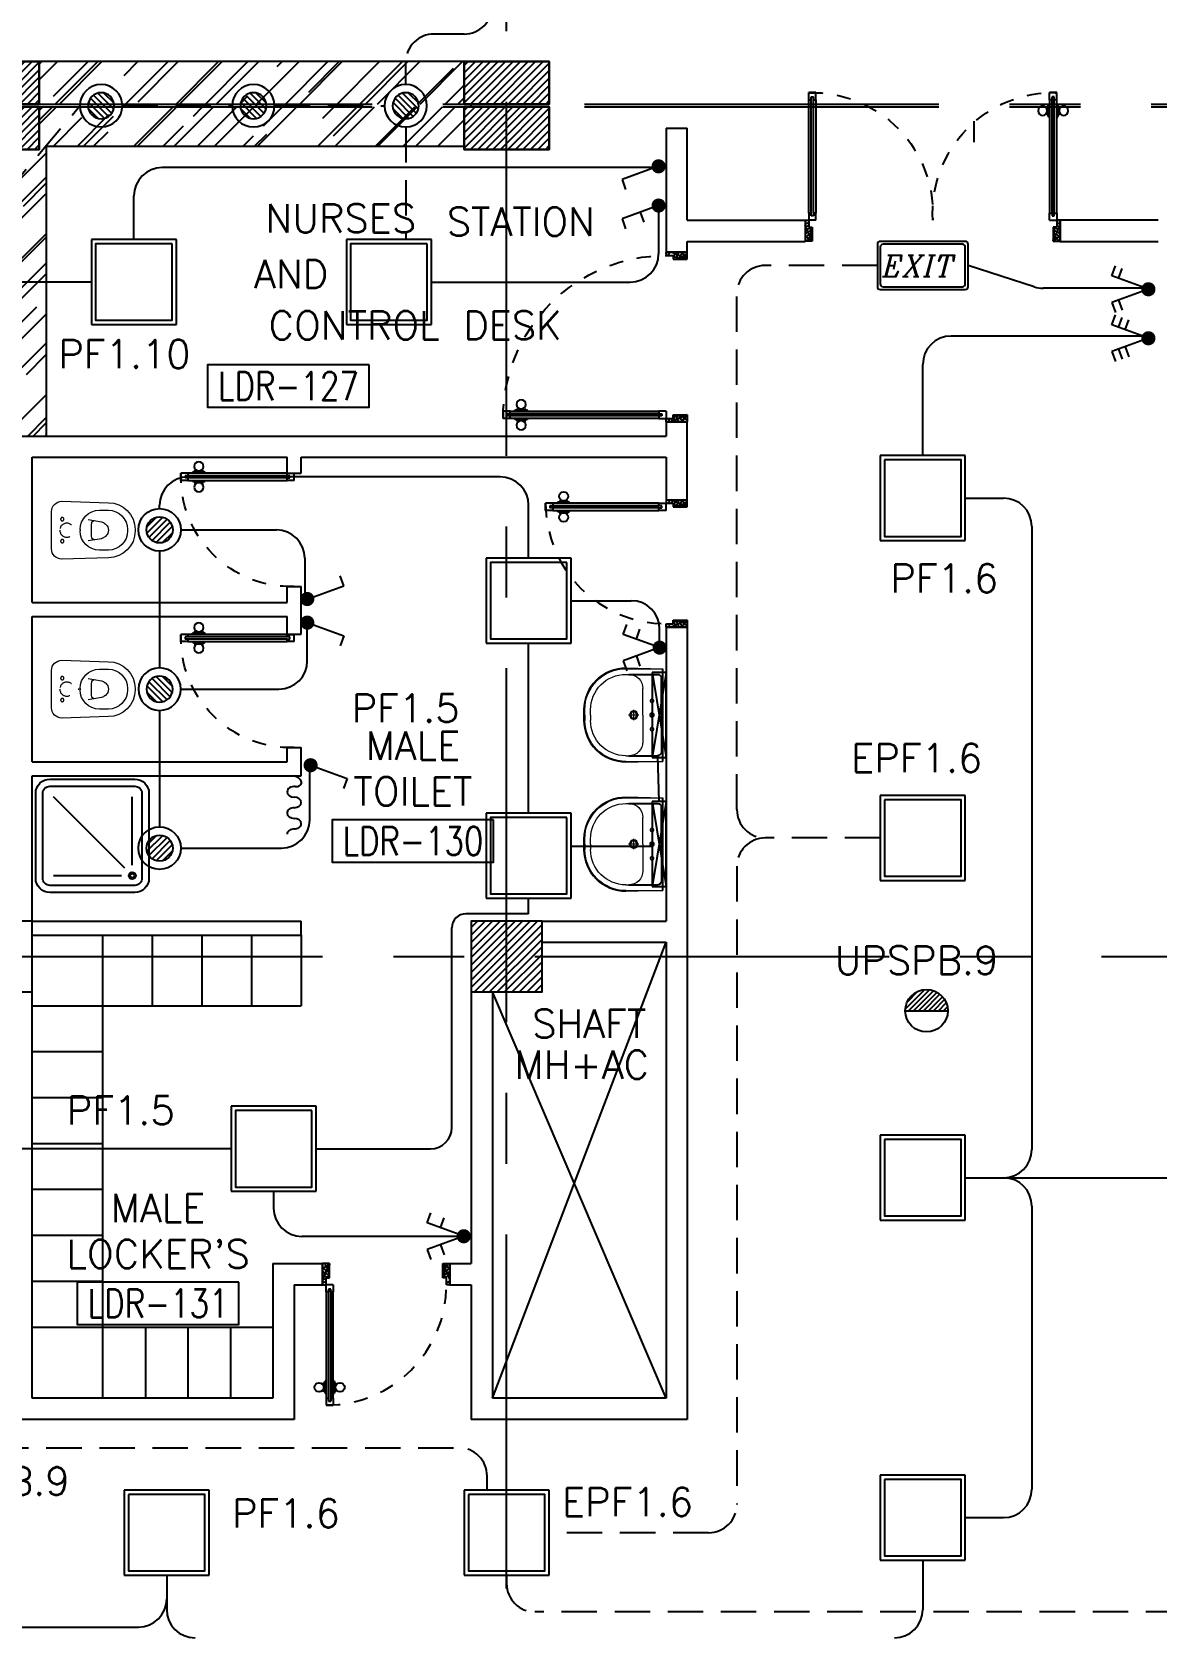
# Model space of a CAD drawing. Extents: x -0.3 to 91.9, y -1.1 to 78.4.
# Drawn here: x 24.8 to 32.74, y 22.54 to 33.88 of the extents above; entities that cross this region are included whole.
import ezdxf
from ezdxf.enums import TextEntityAlignment as Align

# ---------------------------------------------------------------- set-up
doc = ezdxf.new("R2010")
doc.units = 0
doc.header["$MEASUREMENT"] = 0
for name, pattern in [('CENTERX2', [4, 2.5, -0.5, 0.5, -0.5]), ('DASHED', [0.75, 0.5, -0.25]), ('HIDDEN', [0.375, 0.25, -0.125]), ('HIDDEN2', [0.1875, 0.125, -0.0625])]:
    doc.linetypes.add(name, pattern=pattern)
doc.layers.get('0').update_dxf_attribs({"linetype": 'CONTINUOUS'})
for name, color, linetype in [('A-TILES', 11, 'CONTINUOUS'), ('AXES', 11, 'CENTERX2'), ('COL', 11, 'CONTINUOUS'), ('COUNTER', 7, 'CONTINUOUS'), ('CURT', 7, 'CONTINUOUS'), ('DOOR', 7, 'CONTINUOUS'), ('E-CLINE', 4, 'CONTINUOUS'), ('E-HLINE', 4, 'HIDDEN'), ('E-LITE', 4, 'CONTINUOUS'), ('E-SWITCH', 4, 'CONTINUOUS'), ('E-TEXT', 4, 'CONTINUOUS'), ('E-TRXT', 4, 'CONTINUOUS'), ('EL-LITE', 4, 'CONTINUOUS'), ('FIX', 11, 'CONTINUOUS'), ('HAT', 11, 'CONTINUOUS'), ('Locker', 11, 'CONTINUOUS'), ('NON-MEDICAL', 11, 'CONTINUOUS'), ('RM-BOX', 11, 'CONTINUOUS'), ('RM-NAME', 11, 'CONTINUOUS'), ('RM-NO', 11, 'CONTINUOUS'), ('WALL', 11, 'CONTINUOUS')]:
    doc.layers.add(name, color=color, linetype=linetype)
doc.styles.add('ITALICC', font='italicc')
doc.styles.add('ROMANS', font='ROMANS.shx', dxfattribs={"width": 0.6})

# ---------------------------------------------------------------- blocks, each defined once
blk = doc.blocks.new('*X116')
at = {"color": 0}
for p, q in [((42139, 139879), (42610, 140350)), ((42139, 139932), (42557, 140350)), ((42139, 139985), (42504, 140350)), ((42139, 140038), (42451, 140350)), ((42139, 140091), (42398, 140350)), ((42139, 140144), (42345, 140350)), ((42139, 140197), (42292, 140350)), ((42139, 140250), (42239, 140350)), ((42139, 140303), (42186, 140350)), ((42163, 139850), (42639, 140326)), ((42216, 139850), (42639, 140273)), ((42269, 139850), (42639, 140220)), ((42322, 139850), (42639, 140167)), ((42375, 139850), (42639, 140114)), ((42428, 139850), (42639, 140061)), ((42481, 139850), (42639, 140008)), ((42534, 139850), (42639, 139955)), ((42587, 139850), (42639, 139902))]:
    blk.add_line(p, q, dxfattribs=at)
blk = doc.blocks.new('COL50')
at = {"layer": 'COL'}
blk.add_lwpolyline([(-250, 250), (-250, -250), (250, -250), (250, 250)], close=True, dxfattribs=at)
blk = doc.blocks.new('A$C5C5B3FF0')
at = {"layer": 'CURT'}
for centre, major_axis, start_param, end_param in [((25, 356), (-79.1, 0), 3.926991, 4.390638), ((63, 366), (-39.1, 0), 1.419382, 3.463343), ((25, 356), (79.1, 0), 0.321751, 0.785398), ((50, 300), (49.5, 0), 1.419382, 3.141593), ((50, 300), (50, 0), 3.141593, 4.712389), ((50, 225), (-50, 0), 3.141593, 4.712389), ((50, 150), (50, 0), 1.570796, 3.141593), ((50, 150), (50, 0), 3.141593, 4.712389), ((50, 225), (50, 0), 4.712389, 6.283185), ((50, 0), (50, 0), 1.570796, 3.141593), ((50, 75), (50, 0), 0, 1.570796), ((50, 75), (-50, 0), 1.570796, 3.141593)]:
    blk.add_ellipse(centre, major_axis=major_axis, ratio=0.75, start_param=start_param, end_param=end_param, dxfattribs=at)
blk = doc.blocks.new('RM1')
at = {"layer": 'RM-BOX'}
blk.add_lwpolyline([(570, -200), (-570, -200), (-570, -500), (570, -500)], close=True, dxfattribs=at)
at = {"layer": 'RM-NAME', "style": 'ROMANS'}
for tag, p in [('ROOMNAME1', (0, 324)), ('ROOMNAME2', (0, 0))]:
    blk.add_attdef(tag, text='', height=200, dxfattribs=at).set_placement(p, align=Align.MIDDLE)
at = {"layer": 'RM-NO', "style": 'ROMANS', "width": 0.8}
blk.add_attdef('ROOMNO', text='', height=200, dxfattribs=at).set_placement((0, -350), align=Align.MIDDLE)
blk = doc.blocks.new('A$C272A55A0')
at = {"layer": 'DOOR', "color": 0, "linetype": 'ByBlock'}
for p, q in [((0, 900), (0, 1050)), ((50, 1050), (0, 1050)), ((50, 950), (50, 1050)), ((1750, 950), (1750, 1050)), ((1750, 1050), (1800, 1050)), ((1800, 1050), (1800, 900)), ((25, 950), (50, 950)), ((25, 900), (25, 950)), ((1775, 950), (1750, 950)), ((1775, 900), (1775, 950)), ((0, 900), (25, 900)), ((75, 900), (25, 900)), ((25, 850), (25, 900)), ((42, 850), (25, 850)), ((58, 870), (42, 870)), ((42, 870), (42, 850)), ((58, 850), (58, 870)), ((75, 850), (58, 850)), ((75, 900), (75, 850)), ((1725, 900), (1775, 900)), ((1725, 900), (1725, 850)), ((1725, 850), (1742, 850)), ((1742, 870), (1758, 870)), ((1742, 850), (1742, 870)), ((1758, 870), (1758, 850)), ((1758, 850), (1775, 850)), ((1800, 900), (1775, 900)), ((1775, 850), (1775, 900)), ((1718, 160), (1709, 160)), ((1709, 95), (1709, 160)), ((1725, 173), (1718, 173)), ((1718, 173), (1718, 83)), ((1718, 95), (1718, 160)), ((1775, 173), (1782, 173)), ((1782, 173), (1782, 83)), ((1782, 160), (1791, 160)), ((1782, 95), (1782, 160)), ((1791, 95), (1791, 160)), ((25, 50), (42, 50)), ((25, 50), (25, 0)), ((25, 0), (75, 0)), ((75, 0), (25, 0)), ((42, 50), (42, 30)), ((42, 30), (58, 30)), ((58, 50), (75, 50)), ((58, 50), (58, 30)), ((75, 50), (75, 0)), ((1718, 95), (1709, 95)), ((1725, 83), (1718, 83)), ((1742, 50), (1725, 50)), ((1725, 50), (1725, 0)), ((1775, 0), (1725, 0)), ((1725, 0), (1775, 0)), ((1742, 50), (1742, 30)), ((1758, 30), (1742, 30)), ((1775, 50), (1758, 50)), ((1758, 50), (1758, 30)), ((1775, 83), (1782, 83)), ((1775, 50), (1775, 0)), ((1782, 95), (1791, 95))]:
    blk.add_line(p, q, dxfattribs=at)
at = {"layer": 'DOOR', "color": 9, "linetype": 'ByBlock'}
for p, q in [((50, 1050), (0, 1010)), ((50, 1050), (0, 937)), ((50, 1050), (37, 950)), ((1750, 1050), (1800, 1010)), ((1750, 1050), (1800, 937)), ((1750, 1050), (1763, 950))]:
    blk.add_line(p, q, dxfattribs=at)
at = {"layer": 'DOOR', "linetype": 'ByBlock'}
for p, q in [((25, 850), (25, 50)), ((42, 850), (42, 50)), ((58, 850), (58, 50)), ((75, 50), (75, 850)), ((1725, 50), (1725, 850)), ((1742, 850), (1742, 50)), ((1758, 850), (1758, 50)), ((1775, 850), (1775, 50))]:
    blk.add_line(p, q, dxfattribs=at)
at = {"layer": 'DOOR', "color": 0, "linetype": 'ByBlock'}
for centre in [(1676, 128), (1824, 128)]:
    blk.add_circle(centre, 32.4, dxfattribs=at)
at = {"layer": 'DOOR', "color": 9, "linetype": 'ByBlock'}
for centre, radius, start, end in [((50, 1050), 54.4, 203.2074, 270), ((50, 1050), 34.4, 180, 270), ((50, 1050), 14.4, 180, 270), ((1750, 1050), 14.4, 270, 0), ((1750, 1050), 34.4, 270, 0), ((1750, 1050), 54.4, 270, 336.7926), ((50, 1050), 74.4, 227.7764, 270), ((50, 1050), 94.4, 238.0182, 270), ((50, 1050), 114, 244.0838, 257.3774), ((50, 1050), 134, 248.1598, 259.28), ((1750, 1050), 74.4, 270, 312.2236), ((1750, 1050), 94.4, 270, 301.9818), ((1750, 1050), 114, 282.6226, 295.9162), ((1750, 1050), 134, 280.72, 291.8402), ((50, 1050), 154, 251.1053, 256.2858), ((1750, 1050), 154, 283.7142, 288.8947)]:
    blk.add_arc(centre, radius, start, end, dxfattribs=at)
at = {"layer": 'DOOR', "linetype": 'HIDDEN', "ltscale": 0.5}
for centre, start, end in [((50, 851), 268.3174, 3.2965), ((1750, 851), 176.7035, 271.6826)]:
    blk.add_arc(centre, 851, start, end, dxfattribs=at)
at = {"layer": 'WALL', "linetype": 'ByBlock'}
blk.add_line((1800, 900), (1800, 1050), dxfattribs=at)
blk = doc.blocks.new('DOOR90')
at = {"layer": 'DOOR', "color": 0, "linetype": 'ByBlock'}
for p, q in [((-150, 0), (-150, -25)), ((-150, 0), (0, 0)), ((0, -50), (0, 0)), ((-1000, -25), (-1000, -75)), ((-1000, -75), (-1000, -25)), ((-950, -25), (-1000, -25)), ((-950, -75), (-1000, -75)), ((-970, -42), (-970, -58)), ((-950, -42), (-970, -42)), ((-950, -58), (-970, -58)), ((-950, -25), (-950, -42)), ((-950, -58), (-950, -75)), ((-918, -25), (-918, -18)), ((-828, -18), (-918, -18)), ((-918, -75), (-918, -82)), ((-828, -82), (-918, -82)), ((-905, -18), (-905, -9)), ((-905, -9), (-840, -9)), ((-905, -18), (-840, -18)), ((-905, -82), (-905, -91)), ((-905, -82), (-840, -82)), ((-905, -91), (-840, -91)), ((-840, -18), (-840, -9)), ((-840, -82), (-840, -91)), ((-828, -25), (-828, -18)), ((-828, -75), (-828, -82)), ((-200, -42), (-200, -25)), ((-200, -25), (-150, -25)), ((-180, -42), (-200, -42)), ((-200, -75), (-200, -58)), ((-200, -58), (-180, -58)), ((-150, -75), (-200, -75)), ((-180, -58), (-180, -42)), ((-150, -75), (-150, -25)), ((-150, -25), (-100, -25)), ((-100, -25), (-100, -50)), ((-100, -50), (0, -50)), ((-150, -900), (-150, -875)), ((-150, -875), (-100, -875)), ((0, -900), (-150, -900)), ((-150, -900), (0, -900)), ((-100, -850), (0, -850)), ((-100, -875), (-100, -850)), ((0, -850), (0, -900))]:
    blk.add_line(p, q, dxfattribs=at)
at = {"layer": 'DOOR', "color": 9, "linetype": 'ByBlock'}
for p, q in [((0, -50), (-114, 0)), ((0, -50), (-40, 0)), ((0, -50), (-100, -37)), ((0, -850), (-114, -900)), ((0, -850), (-100, -863)), ((0, -850), (-40, -900))]:
    blk.add_line(p, q, dxfattribs=at)
at = {"layer": 'DOOR', "linetype": 'ByBlock'}
for p, q in [((-200, -25), (-950, -25)), ((-200, -42), (-950, -42)), ((-200, -58), (-950, -58)), ((-950, -75), (-200, -75))]:
    blk.add_line(p, q, dxfattribs=at)
at = {"layer": 'DOOR', "color": 0, "linetype": 'ByBlock'}
for centre in [(-873, 24), (-873, -124)]:
    blk.add_circle(centre, 32.4, dxfattribs=at)
at = {"layer": 'DOOR', "color": 9, "linetype": 'ByBlock'}
for centre, radius, start, end in [((0, -50), 154, 161.1053, 166.2858), ((0, -50), 134, 158.1598, 169.28), ((0, -50), 94.4, 148.0182, 180), ((0, -50), 74.4, 137.7764, 180), ((0, -50), 114, 154.0838, 167.3774), ((0, -50), 54.4, 113.2074, 180), ((0, -50), 34.4, 90, 180), ((0, -50), 14.4, 90, 180), ((0, -850), 154, 193.7142, 198.8947), ((0, -850), 134, 190.72, 201.8402), ((0, -850), 94.4, 180, 211.9818), ((0, -850), 74.4, 180, 222.2236), ((0, -850), 54.4, 180, 246.7926), ((0, -850), 34.4, 180, 270), ((0, -850), 14.4, 180, 270)]:
    blk.add_arc(centre, radius, start, end, dxfattribs=at)
at = {"layer": 'DOOR', "linetype": 'HIDDEN', "ltscale": 0.5}
blk.add_arc((-150, -25), 850, 180, 270, dxfattribs=at)
blk = doc.blocks.new('C5')
at = {"layer": 'HAT', "linetype": 'ByBlock'}
h = blk.add_hatch(dxfattribs=at)
h.set_pattern_fill('ANSI31', color=256, scale=300, style=0)
h.set_pattern_definition([(45, (-223356.182, -51411.005), (-26.516504, 26.516504), [])])
h.paths.add_polyline_path([(300, 300), (0, 300), (0, 0), (300, 0)])
h.paths.add_polyline_path([(600, 300), (300, 300), (300, 0), (600, 0)])
at = {"layer": 'COL'}
blk.add_lwpolyline([(600, 300), (0, 300), (0, 0), (600, 0)], close=True, dxfattribs=at)
blk = doc.blocks.new('A$C012D15BF')
at = {"layer": 'DOOR', "color": 0, "linetype": 'ByBlock'}
for p, q in [((0, 750), (0, 800)), ((50, 800), (0, 800)), ((50, 783), (50, 800)), ((628, 800), (628, 808)), ((628, 808), (718, 808)), ((640, 808), (640, 817)), ((705, 817), (640, 817)), ((705, 808), (640, 808)), ((705, 808), (705, 817)), ((718, 800), (718, 808)), ((750, 800), (750, 783)), ((750, 800), (800, 800)), ((800, 800), (800, 750)), ((800, 750), (800, 800)), ((0, 750), (50, 750)), ((30, 767), (30, 783)), ((30, 783), (50, 783)), ((50, 767), (30, 767)), ((50, 750), (50, 767)), ((628, 750), (628, 743)), ((628, 743), (718, 743)), ((640, 743), (640, 734)), ((705, 743), (640, 743)), ((705, 734), (640, 734)), ((705, 743), (705, 734)), ((718, 750), (718, 743)), ((750, 783), (770, 783)), ((750, 767), (750, 750)), ((750, 767), (770, 767)), ((750, 750), (800, 750)), ((770, 783), (770, 767))]:
    blk.add_line(p, q, dxfattribs=at)
at = {"layer": 'DOOR', "linetype": 'ByBlock'}
for p, q in [((50, 800), (750, 800)), ((50, 783), (750, 783)), ((50, 767), (750, 767)), ((750, 750), (50, 750))]:
    blk.add_line(p, q, dxfattribs=at)
at = {"layer": 'DOOR', "color": 0, "linetype": 'ByBlock'}
for centre in [(673, 849), (673, 702)]:
    blk.add_circle(centre, 32.4, dxfattribs=at)
at = {"layer": 'DOOR', "linetype": 'HIDDEN', "ltscale": 0.5}
blk.add_arc((25, 775), 775, 268.1524, 1.8476, dxfattribs=at)
blk = doc.blocks.new('LAV-003')
at = {"layer": 'FIX', "linetype": 'Continuous', "lineweight": 20}
for p, q in [((-328, -285), (-328, -25)), ((327, -285), (327, -25)), ((0, -165), (-188, -165)), ((0, -165), (187, -165)), ((-288, -285), (-288, -265)), ((287, -285), (287, -265)), ((0, -535), (-38, -535)), ((0, -535), (37, -535)), ((0, -575), (-38, -575)), ((0, -575), (37, -575))]:
    blk.add_line(p, q, dxfattribs=at)
at = {"layer": 'FIX', "linetype": 'ByBlock'}
blk.add_line((-328, -25), (327, -25), dxfattribs=at)
at = {"layer": 'FIX', "linetype": 'ByBlock', "ltscale": 0.3}
for p, q in [((-288, -265), (-288, -60)), ((0, -35), (-262, -35)), ((0, -35), (262, -35)), ((287, -265), (287, -60))]:
    blk.add_line(p, q, dxfattribs=at)
at = {"layer": 'FIX', "lineweight": 20}
for p, q in [((-16, -101), (15, -101)), ((0, -85), (0, -116))]:
    blk.add_line(p, q, dxfattribs=at)
at = {"layer": 'FIX', "linetype": 'DASHED', "lineweight": 20, "ltscale": 0.04}
for p, q in [((0, -194), (0, -266)), ((-36, -230), (37, -230))]:
    blk.add_line(p, q, dxfattribs=at)
at = {"layer": 'FIX', "linetype": 'Continuous', "lineweight": 20}
blk.add_lwpolyline([(295, -25), (0, -25), (-328, -25), (-335, -285, 0.414214), (-38, -582), (0, -582), (37, -582, 0.414214), (334, -285), (327, -25), (0, -25)], format="xyb", dxfattribs=at)
at = {"layer": 'FIX', "linetype": 'HIDDEN', "lineweight": 20, "ltscale": 0.05}
for centre in [(-100, -101), (100, -101)]:
    blk.add_circle(centre, 12.4, dxfattribs=at)
at = {"layer": 'FIX', "lineweight": 20}
for centre, radius in [((0, -101), 15.5), ((0, -230), 29.5), ((0, -230), 22.5)]:
    blk.add_circle(centre, radius, dxfattribs=at)
at = {"layer": 'FIX', "linetype": 'ByBlock', "ltscale": 0.3}
for centre, start, end in [((-262, -60), 90, 180), ((262, -60), 0, 90)]:
    blk.add_arc(centre, 25, start, end, dxfattribs=at)
at = {"layer": 'FIX', "linetype": 'Continuous', "lineweight": 20}
for centre, radius, start, end in [((-188, -265), 100, 90, 180), ((187, -265), 100, 0, 90), ((-38, -285), 290, 180, 270), ((-38, -285), 250, 180, 270), ((37, -285), 250, 270, 0), ((37, -285), 290, 270, 0)]:
    blk.add_arc(centre, radius, start, end, dxfattribs=at)
blk = doc.blocks.new('WC1')
at = {"layer": 'FIX', "lineweight": 20}
for p, q in [((-210, 204), (-538, 194)), ((-475, 141), (-538, 141)), ((-727, 5), (-727, -5)), ((-674, 5), (-674, -5)), ((-534, 24), (-540, 0)), ((-540, 0), (-534, -24)), ((-395, 76), (-490, 60)), ((-339, 5), (-339, -5)), ((-490, -60), (-395, -76)), ((-538, -141), (-475, -141)), ((-538, -194), (-210, -204))]:
    blk.add_line(p, q, dxfattribs=at)
at = {"layer": 'FIX', "linetype": 'Continuous', "lineweight": 20}
blk.add_line((-420, -47), (-420, 45), dxfattribs=at)
at = {"layer": 'FIX', "lineweight": 20}
blk.add_lwpolyline([(-213, -204), (-210, -204, 0.414214), (-137, -131), (-137, 0), (-137, 131, 0.414214), (-210, 204)], format="xyb", dxfattribs=at)
at = {"layer": 'FIX', "linetype": 'HIDDEN2', "lineweight": 20, "ltscale": 0.3}
blk.add_circle((-245, 0), 49.8, dxfattribs=at)
at = {"layer": 'FIX', "linetype": 'HIDDEN', "lineweight": 20, "ltscale": 0.05}
for centre in [(-213, 78), (-213, -77)]:
    blk.add_circle(centre, 11.6, dxfattribs=at)
at = {"layer": 'FIX', "lineweight": 20}
for centre, radius, start, end in [((-538, 5), 189, 90, 180), ((-538, 5), 136, 90, 180), ((-475, 5), 136, 360, 90), ((-473, -7), 68.2, 128.9242, 152.8468), ((-464, -18), 82, 108.496, 128.9242), ((-538, -5), 189, 180, 270), ((-538, -5), 136, 180, 270), ((-473, 7), 68.2, 207.1532, 231.0758), ((-464, 18), 82, 231.0758, 251.504), ((-475, -5), 136, 270, 0)]:
    blk.add_arc(centre, radius, start, end, dxfattribs=at)
at = {"layer": 'FIX', "linetype": 'Continuous', "lineweight": 20}
for centre, start, end in [((-443, 46), 357.6662, 91.6121), ((-442, -46), 268.3879, 2.3338)]:
    blk.add_arc(centre, 22.3, start, end, dxfattribs=at)
blk = doc.blocks.new('SHR1')
at = {"layer": 'FIX'}
for p, q in [((-196, 196), (-700, 700)), ((-143, 218), (-143, 700)), ((-218, 143), (-700, 143))]:
    blk.add_line(p, q, dxfattribs=at)
for points in [[(-825, 125), (-825, 725, -0.414214), (-725, 825), (-125, 825, -0.414214), (-25, 725), (-25, 125, -0.414214), (-125, 25), (-725, 25, -0.414214)], [(-775, 125), (-775, 725, -0.414214), (-725, 775), (-125, 775, -0.414214), (-75, 725), (-75, 125, -0.414214), (-125, 75), (-725, 75, -0.414214)]]:
    blk.add_lwpolyline(points, format="xyb", close=True, dxfattribs=at)
for radius in [25, 15]:
    blk.add_circle((-143, 143), radius, dxfattribs=at)
blk = doc.blocks.new('DOOR100')
at = {"layer": 'DOOR', "color": 0, "linetype": 'ByBlock'}
for p, q in [((-25, 1300), (-75, 1300)), ((-75, 1300), (-25, 1300)), ((-75, 1250), (-75, 1300)), ((-58, 1250), (-75, 1250)), ((-42, 1270), (-58, 1270)), ((-58, 1250), (-58, 1270)), ((-42, 1250), (-42, 1270)), ((-25, 1250), (-42, 1250)), ((-25, 1250), (-25, 1300)), ((-82, 1205), (-91, 1205)), ((-91, 1205), (-91, 1140)), ((-82, 1140), (-91, 1140)), ((-75, 1218), (-82, 1218)), ((-82, 1128), (-82, 1218)), ((-82, 1205), (-82, 1140)), ((-25, 1218), (-18, 1218)), ((-18, 1128), (-18, 1218)), ((-18, 1205), (-9, 1205)), ((-18, 1205), (-18, 1140)), ((-18, 1140), (-9, 1140)), ((-9, 1205), (-9, 1140)), ((-75, 1128), (-82, 1128)), ((-25, 1128), (-18, 1128)), ((-1200, 0), (-1200, 150)), ((-1200, 150), (-1175, 150)), ((-1200, 150), (-1200, 0)), ((-1175, 150), (-1175, 100)), ((-75, 200), (-58, 200)), ((-75, 150), (-75, 200)), ((-75, 150), (-25, 150)), ((-58, 200), (-58, 180)), ((-58, 180), (-42, 180)), ((-42, 200), (-25, 200)), ((-42, 180), (-42, 200)), ((-25, 200), (-25, 150)), ((0, 150), (-25, 150)), ((-25, 150), (-25, 100)), ((0, 150), (0, 0)), ((-1150, 0), (-1200, 0)), ((-1175, 100), (-1150, 100)), ((-1150, 100), (-1150, 0)), ((-50, 100), (-50, 0)), ((-25, 100), (-50, 100)), ((-50, 0), (0, 0))]:
    blk.add_line(p, q, dxfattribs=at)
at = {"layer": 'DOOR', "linetype": 'ByBlock'}
for p, q in [((-75, 1250), (-75, 200)), ((-58, 200), (-58, 1250)), ((-42, 200), (-42, 1250)), ((-25, 200), (-25, 1250)), ((0, 0), (0, 150))]:
    blk.add_line(p, q, dxfattribs=at)
at = {"layer": 'DOOR', "color": 9, "linetype": 'ByBlock'}
for p, q in [((-1150, 0), (-1200, 114)), ((-50, 0), (0, 114)), ((-1150, 0), (-1200, 40)), ((-1150, 0), (-1163, 100)), ((-50, 0), (-37, 100)), ((-50, 0), (0, 40))]:
    blk.add_line(p, q, dxfattribs=at)
at = {"layer": 'DOOR', "color": 0, "linetype": 'ByBlock'}
for centre in [(-124, 1173), (24, 1173)]:
    blk.add_circle(centre, 32.4, dxfattribs=at)
at = {"layer": 'DOOR', "linetype": 'HIDDEN', "ltscale": 0.5}
blk.add_arc((-25, 150), 1150, 90, 180.0001, dxfattribs=at)
at = {"layer": 'DOOR', "color": 9, "linetype": 'ByBlock'}
for centre, radius, start, end in [((-1150, 0), 154, 103.7142, 108.8947), ((-1150, 0), 134, 100.72, 111.8402), ((-50, 0), 134, 68.1598, 79.28), ((-50, 0), 154, 71.1053, 76.2858), ((-1150, 0), 94.4, 90, 121.9818), ((-1150, 0), 74.4, 90, 132.2236), ((-1150, 0), 54.4, 90, 156.7926), ((-1150, 0), 34.4, 90, 180), ((-1150, 0), 14.4, 90, 180), ((-50, 0), 94.4, 58.0182, 90), ((-50, 0), 74.4, 47.7764, 90), ((-50, 0), 54.4, 23.2074, 90), ((-50, 0), 34.4, 0, 90), ((-50, 0), 14.4, 0, 90), ((-50, 0), 114, 64.0838, 77.3774)]:
    blk.add_arc(centre, radius, start, end, dxfattribs=at)
blk = doc.blocks.new('A$C49F1192B')
at = {"layer": 'DOOR', "color": 0, "linetype": 'ByBlock', "xscale": -1, "rotation": 270}
blk.add_blockref('DOOR100', (0, 1200), dxfattribs=at)
blk = doc.blocks.new('*X59')
at = {"color": 0}
for p, q in [((21548.527, 18540.142), (21548.801, 18540.415)), ((21548.529, 18539.966), (21548.977, 18540.414)), ((21548.584, 18539.845), (21549.098, 18540.359)), ((21548.672, 18539.756), (21549.187, 18540.271)), ((21548.793, 18539.7), (21549.243, 18540.15)), ((21548.966, 18539.696), (21549.246, 18539.977))]:
    blk.add_line(p, q, dxfattribs=at)
blk = doc.blocks.new('SPOT')
at = {"layer": 'E-LITE'}
for radius in [0.6, 0.369]:
    blk.add_circle((0, 0), radius, dxfattribs=at)
at = {"layer": 'E-LITE', "color": 8}
blk.add_blockref('*X59', (-21548.886, -18540.056), dxfattribs=at)
blk = doc.blocks.new('2G2W')
for p, q in [((0.423, 0.154), (0.372, 0.295)), ((0.517, 0.188), (0.466, 0.329)), ((0, 0), (0.517, 0.188)), ((0, 0), (0.517, -0.188)), ((0.423, -0.154), (0.372, -0.295)), ((0.517, -0.188), (0.466, -0.329))]:
    blk.add_line(p, q)
at = {"const_width": 0.1}
blk.add_lwpolyline([(-0.05, 0, 1), (0.05, 0, 1)], format="xyb", close=True, dxfattribs=at)
blk = doc.blocks.new('EXIT')
at = {"layer": 'E-LITE', "color": 4}
for p, q in [((-0.32, 0.15), (-0.32, -0.15)), ((0.3, 0.17), (-0.3, 0.17)), ((0.32, -0.15), (0.32, 0.15)), ((-0.3, -0.17), (0.3, -0.17))]:
    blk.add_line(p, q, dxfattribs=at)
at = {"layer": 'E-LITE', "color": 8}
for p, q in [((-0.3, 0.13), (-0.3, -0.13)), ((0.28, 0.15), (-0.28, 0.15)), ((0.3, -0.13), (0.3, 0.13)), ((-0.28, -0.15), (0.28, -0.15))]:
    blk.add_line(p, q, dxfattribs=at)
at = {"layer": 'E-LITE', "color": 4}
for centre, start, end in [((-0.3, 0.15), 90, 180), ((0.3, 0.15), 360, 90), ((-0.3, -0.15), 180, 270), ((0.3, -0.15), 270, 0)]:
    blk.add_arc(centre, 0.02, start, end, dxfattribs=at)
at = {"layer": 'E-LITE', "color": 8}
for centre, start, end in [((-0.28, 0.13), 90, 180), ((0.28, 0.13), 0, 90), ((-0.28, -0.13), 180, 270), ((0.28, -0.13), 270, 0)]:
    blk.add_arc(centre, 0.02, start, end, dxfattribs=at)
at = {"layer": 'E-LITE', "color": 5, "style": 'ITALICC'}
blk.add_text('EXIT', height=0.15, dxfattribs=at).set_placement((-0.284, -0.078))
blk = doc.blocks.new('3G2W')
for p, q in [((0.329, 0.12), (0.278, 0.261)), ((0.423, 0.154), (0.372, 0.295)), ((0.517, 0.188), (0.466, 0.329)), ((0, 0), (0.517, 0.188)), ((0, 0), (0.517, -0.188)), ((0.329, -0.12), (0.278, -0.261)), ((0.423, -0.154), (0.372, -0.295)), ((0.517, -0.188), (0.466, -0.329))]:
    blk.add_line(p, q)
at = {"const_width": 0.1}
blk.add_lwpolyline([(-0.05, 0, 1), (0.05, 0, 1)], format="xyb", close=True, dxfattribs=at)
blk = doc.blocks.new('L42')
at = {"layer": 'E-LITE'}
for p, q in [((0.3, 0.3), (-0.3, 0.3)), ((-0.3, 0.3), (-0.3, -0.3)), ((0.3, -0.3), (0.3, 0.3)), ((-0.3, -0.3), (0.3, -0.3))]:
    blk.add_line(p, q, dxfattribs=at)
at = {"layer": 'E-LITE', "color": 8}
blk.add_lwpolyline([(-0.27, 0.27), (-0.27, -0.27), (0.27, -0.27), (0.27, 0.27)], close=True, dxfattribs=at)
blk = doc.blocks.new('MR20')
at = {"layer": 'E-LITE'}
for p, q in [((-300, 100), (-300, 0)), ((-300, 100), (-300, 0)), ((-300, 0), (300, 0)), ((-300, 0), (300, 0)), ((-300, 0), (300, 0)), ((-300, 0), (-300, 0)), ((300, 0), (300, 100)), ((300, 0), (300, 100)), ((300, 0), (300, 0))]:
    blk.add_line(p, q, dxfattribs=at)
at = {"layer": 'E-LITE', "color": 3}
blk.add_line((300, 100), (-300, 100), dxfattribs=at)
at = {"layer": 'E-LITE', "color": 8}
for p, q in [((300, 0), (-300, 100)), ((300, 100), (-300, 0))]:
    blk.add_line(p, q, dxfattribs=at)
blk = doc.blocks.new('EL')
at = {"layer": 'EL-LITE'}
h = blk.add_hatch(dxfattribs=at)
h.set_pattern_fill('ANSI31', color=4, scale=0.2, style=0)
h.set_pattern_definition([(45, (587.071197, 567.777136), (-0.0176776695, 0.0176776695), [])])
h.paths.add_polyline_path([(0.15, 0, 1), (-0.15, 0)])
at = {"layer": 'EL-LITE', "color": 4}
blk.add_line((-0.15, 0), (0.15, 0), dxfattribs=at)
blk.add_circle((0, 0), 0.15, dxfattribs=at)

msp = doc.modelspace()

# ---------------------------------------------------------------- hatches: boundary and pattern name
at = {"layer": 'COUNTER'}
h = msp.add_hatch(dxfattribs=at)
h.set_pattern_fill('AR-RROOF', color=11, scale=0.3, angle=45, style=0)
h.set_pattern_definition([(45, (-206.30618, -18.041), (0.25455844, 0.6788225), [4.5, -0.6, 1.5, -0.3]), (45, (-206.1301, -17.6528), (-0.49426764, 0.0700036), [0.9, -0.099, 1.8, -0.225]), (45, (-206.38043, -17.75463), (0.96095812, 1.24521504), [2.4, -0.42, 1.2, -0.3])])
h.paths.add_polyline_path([(24.55, 33.05), (24.3, 33.05), (24.3, 31.025), (24.55, 31.025)])
h.paths.add_polyline_path([(24.9, 33.07), (27.85, 33.07), (27.85, 33.35), (24.85, 33.35), (24.85, 33.05), (24.55, 33.05), (24.55, 31.025), (24.9, 31.025)])
h.paths.add_polyline_path([(27.85, 33.67), (24.85, 33.67), (24.85, 33.37), (27.85, 33.37)])
h.paths.add_polyline_path([(25.6894, 33.1462), (25.6894, 33.5937), (25.9519, 33.5937), (25.9519, 33.1462)], flags=9)

# ---------------------------------------------------------------- linework, layer by layer
at = {"layer": 'AXES'}
for p, q in [((28.15, -1.1143), (28.15, 77.6984)), ((0.7, 33.37), (73.79, 33.37)), ((0.7, 33.35), (73.79, 33.35)), ((0.35, 27.35), (68.39, 27.35))]:
    msp.add_line(p, q, dxfattribs=at)
at = {"layer": 'COL', "linetype": 'ByBlock'}
msp.add_line((27.9, 33.35), (27.9, 33.37), dxfattribs=at)
at = {"layer": 'COL'}
msp.add_lwpolyline([(24.3, 27.6), (24.3, 27.1), (24.8, 27.1), (24.8, 27.6)], close=True, dxfattribs=at)
at = {"layer": 'COUNTER'}
for p, q in [((27.85, 33.67), (24.85, 33.67)), ((24.9, 33.05), (24.9, 31.025)), ((27.85, 33.07), (24.903, 33.07))]:
    msp.add_line(p, q, dxfattribs=at)
at = {"layer": 'E-CLINE', "color": 4, "linetype": 'ByBlock'}
for p, q in [((31.45, 33.1), (31.45, 33.25)), ((25.2183, 32.1125), (23.875, 32.1125)), ((28.105, 30.7362), (25.9, 30.7362)), ((25.7, 30.5125), (25.7, 30.5362)), ((28.305, 30.1619), (28.305, 30.5362)), ((31.3875, 30.5867), (31.6578, 30.5867)), ((25.7, 30.2125), (25.7, 29.3875)), ((25.7, 29.0875), (25.7, 28.2647)), ((28.305, 27.6509), (28.305, 27.7619)), ((28.305, 27.6509), (27.8628, 27.6509)), ((26.205, 25.9912), (23.15, 25.9912)), ((31.3875, 25.7867), (31.6578, 25.7867)), ((31.3875, 23.3867), (31.6578, 23.3867)), ((31.0875, 23.0867), (31.0875, 22.737)), ((25.75, 22.98), (25.75, 22.737)), ((23.55, 22.6135), (25.55, 22.6135))]:
    msp.add_line(p, q, dxfattribs=at)
at = {"layer": 'E-CLINE', "color": 4}
for p, q in [((31.8578, 30.3867), (31.8578, 25.9867)), ((28.305, 28.3619), (28.305, 29.5619)), ((29.227, 28.443), (29.217, 28.7675)), ((29.1761, 28.1274), (28.605, 28.1274)), ((27.7628, 26.1412), (27.7628, 27.5509)), ((26.805, 25.9912), (27.6128, 25.9912)), ((31.6578, 25.7867), (33.2857, 25.7867)), ((31.8578, 25.5867), (31.8578, 23.5867))]:
    msp.add_line(p, q, dxfattribs=at)
at = {"layer": 'E-CLINE', "color": 4, "linetype": 'ByBlock'}
for centre, radius, start, end in [((25.9, 30.5362), 0.2, 90, 180), ((28.105, 30.5362), 0.2, 0, 90), ((31.6578, 30.3867), 0.2, 0, 90), ((27.8628, 27.5509), 0.1, 90, 180), ((31.6578, 25.9867), 0.2, 270, 0), ((31.6578, 25.5867), 0.2, 0, 90), ((31.6578, 23.5867), 0.2, 270, 0), ((25.55, 22.8135), 0.2, 270, 360), ((25.95, 22.737), 0.2, 180, 270), ((30.8875, 22.737), 0.2, 270, 0)]:
    msp.add_arc(centre, radius, start, end, dxfattribs=at)
at = {"layer": 'E-CLINE', "color": 4}
msp.add_arc((27.6128, 26.1412), 0.15, 270, 360, dxfattribs=at)
at = {"layer": 'E-HLINE', "color": 4}
for p, q in [((27.8495, 33.8646), (27.6375, 33.8646)), ((27.4375, 33.5079), (27.4375, 33.6646)), ((24.5971, 32.7198), (25.137, 33.3579)), ((25.437, 33.3579), (26.2122, 33.3579)), ((26.5122, 33.3579), (27.2875, 33.3579)), ((27.4375, 33.2079), (27.4375, 32.4125)), ((30.7675, 32.23), (29.9751, 32.23)), ((29.7751, 28.3867), (29.7751, 32.03)), ((30.7875, 28.1867), (29.9751, 28.1867)), ((29.7751, 27.9867), (29.7751, 23.48)), ((21.15, 23.88), (27.8122, 23.88)), ((28.0122, 23.58), (28.0122, 23.68)), ((29.5751, 23.28), (28.45, 23.28)), ((28.15, 22.98), (28.15, 22.9202)), ((33.2875, 22.7202), (28.35, 22.7202))]:
    msp.add_line(p, q, dxfattribs=at)
for centre, start, end in [((27.8495, 34.0646), 270, 0), ((27.6375, 33.6646), 90, 180), ((29.9751, 32.03), 90, 180), ((29.9751, 28.3867), 180, 270), ((29.9751, 27.9867), 90, 180), ((27.8122, 23.68), 0, 90), ((29.5751, 23.48), 270, 0), ((28.35, 22.9202), 180, 270)]:
    msp.add_arc(centre, 0.2, start, end, dxfattribs=at)
at = {"layer": 'E-SWITCH', "color": 4}
for p, q in [((29.1992, 32.9216), (25.7183, 32.9216)), ((29.2227, 32.9301), (28.9643, 32.8361)), ((28.9643, 32.8361), (28.99, 32.7656)), ((25.5183, 32.4125), (25.5183, 32.7216)), ((29.2227, 32.653), (28.9643, 32.5589)), ((28.9643, 32.5589), (28.99, 32.4884)), ((29.0935, 32.6059), (29.1192, 32.5355)), ((29.2227, 32.653), (29.2227, 32.3125)), ((31.8751, 32.0785), (31.4075, 32.23)), ((27.6183, 32.1125), (29.0227, 32.1125)), ((32.6555, 32.0687), (31.9367, 32.0687)), ((32.657, 31.7312), (31.2875, 31.7312)), ((31.0875, 30.8867), (31.0875, 31.5312)), ((25.85, 30.3625), (26.525, 30.3625)), ((26.725, 30.1625), (26.725, 29.8741)), ((26.7426, 29.8741), (27.001, 29.9682)), ((27.001, 29.9682), (26.9754, 30.0387)), ((28.605, 29.8619), (29.0301, 29.8619)), ((26.7426, 29.4375), (26.7426, 29.7074)), ((26.7426, 29.7074), (27.001, 29.6134)), ((27.001, 29.6134), (26.9754, 29.5429)), ((28.9717, 29.6247), (28.9974, 29.6952)), ((29.2301, 29.5306), (28.9717, 29.6247)), ((29.0657, 29.5905), (29.0913, 29.661)), ((29.2301, 29.5556), (29.2301, 29.6619)), ((29.2301, 29.5306), (28.9717, 29.4366)), ((28.9717, 29.4366), (28.9974, 29.3661)), ((29.0657, 29.4708), (29.0913, 29.4003)), ((25.85, 29.2375), (26.5426, 29.2375)), ((26.7661, 28.7003), (27.0246, 28.6062)), ((26.7603, 28.3147), (26.7603, 28.676)), ((27.0246, 28.6062), (26.9989, 28.5357)), ((25.85, 28.1147), (26.5603, 28.1147)), ((26.505, 25.6912), (26.505, 25.5721)), ((27.5887, 25.4677), (27.6143, 25.5382)), ((27.8471, 25.3736), (27.5887, 25.4677)), ((27.6826, 25.4335), (27.7083, 25.504)), ((27.7992, 25.3721), (26.705, 25.3721)), ((27.8471, 25.3736), (27.5887, 25.2796)), ((27.6826, 25.3138), (27.7083, 25.2433)), ((27.5887, 25.2796), (27.6143, 25.2091))]:
    msp.add_line(p, q, dxfattribs=at)
at = {"layer": 'E-SWITCH', "color": 4, "const_width": 0.05}
for points in [[(29.2477, 32.9301, -1), (29.1977, 32.9301, -1)], [(29.2477, 32.653, -1), (29.1977, 32.653, -1)], [(26.7176, 29.8741, -1), (26.7676, 29.8741, -1)], [(26.7176, 29.7074, 1), (26.7676, 29.7074, 1)], [(29.2551, 29.5306, 1), (29.2051, 29.5306, 1)], [(26.7411, 28.7003, 1), (26.7911, 28.7003, 1)], [(27.8721, 25.3736, 1), (27.8221, 25.3736, 1)]]:
    msp.add_lwpolyline(points, format="xyb", close=True, dxfattribs=at)
at = {"layer": 'E-SWITCH', "color": 4}
for centre, start, end in [((25.7183, 32.7216), 90, 180), ((29.0227, 32.3125), 270, 0), ((31.9367, 32.2687), 252.04313, 270), ((31.2875, 31.5312), 90, 180), ((26.525, 30.1625), 0, 90), ((29.0301, 29.6619), 0, 90), ((26.5426, 29.4375), 270, 0), ((26.5603, 28.3147), 270, 0), ((26.705, 25.5721), 180, 270)]:
    msp.add_arc(centre, 0.2, start, end, dxfattribs=at)
at = {"layer": 'FIX', "lineweight": 20}
msp.add_line((25.127, 29.2423), (25.127, 29.2327), dxfattribs=at)
at = {"layer": 'HAT', "linetype": 'ByBlock'}
msp.add_arc((24.903, 33.067), 0.003, 90, 180, dxfattribs=at)
at = {"layer": 'Locker', "linetype": 'ByBlock'}
for p, q in [((25.3, 24.23), (25.3, 27.5)), ((25.65, 27), (25.65, 27.5)), ((26, 27), (26, 27.5)), ((26.35, 27), (26.35, 27.5)), ((26.7, 27.5), (26.7, 27)), ((24.8, 27), (26.7, 27)), ((25.3, 26.6757), (24.8, 26.6757)), ((25.3, 26.3514), (24.8, 26.3514)), ((25.3, 26.0271), (24.8, 26.0271)), ((25.3, 25.7029), (24.8, 25.7029)), ((25.3, 25.3786), (24.8, 25.3786)), ((25.3, 25.0543), (24.8, 25.0543)), ((26.5, 24.73), (24.8, 24.73)), ((25.6, 24.73), (25.6, 24.23)), ((25.9, 24.73), (25.9, 24.23)), ((26.2, 24.73), (26.2, 24.23))]:
    msp.add_line(p, q, dxfattribs=at)
at = {"layer": 'NON-MEDICAL'}
for p, q in [((27.85, 33.67), (24.85, 33.67)), ((24.9, 33.067), (24.9, 31.025)), ((27.85, 33.07), (24.903, 33.07))]:
    msp.add_line(p, q, dxfattribs=at)
at = {"layer": 'RM-NAME'}
msp.add_lwpolyline([(27.1788, 31.5289), (26.039, 31.5289), (26.039, 31.2289), (27.1788, 31.2289)], close=True, dxfattribs=at)
at = {"layer": 'WALL'}
for p, q in [((29.275, 33.2), (29.275, 32.325)), ((29.275, 33.2), (29.425, 33.2)), ((29.425, 32.55), (30.2579, 32.55)), ((30.2579, 32.55), (30.2579, 32.4)), ((32.0579, 32.55), (32.0579, 32.4)), ((32.75, 32.55), (32.0579, 32.55)), ((29.275, 32.325), (29.425, 32.325)), ((29.425, 32.4), (30.2579, 32.4)), ((32.0579, 32.4), (32.75, 32.4)), ((29.275, 31.125), (29.425, 31.125)), ((29.275, 31.125), (29.275, 31.025)), ((19.95, 31.025), (29.275, 31.025)), ((24.8, 30.875), (26.6, 30.875)), ((26.7, 30.875), (29.275, 30.875)), ((29.275, 30.875), (29.275, 30.575)), ((29.275, 30.575), (29.425, 30.575)), ((29.275, 29.675), (29.275, 27.6)), ((29.275, 29.675), (29.425, 29.675)), ((29.425, 29.675), (29.425, 24.08)), ((28.4, 27.6), (29.275, 27.6)), ((28.05, 24.23), (29.275, 27.45)), ((28.4, 27.45), (29.275, 27.45)), ((29.275, 27.45), (29.275, 24.23)), ((27.9, 27.1), (27.9, 25.18)), ((28.05, 27.1), (28.05, 24.23)), ((29.275, 24.23), (28.05, 27.1)), ((26.5, 25.18), (26.5, 24.23)), ((26.85, 25.18), (26.85, 25.03)), ((27.75, 25.18), (27.75, 25.03)), ((26.65, 25.03), (26.65, 24.08)), ((27.9, 25.03), (27.9, 24.08)), ((29.275, 24.23), (28.05, 24.23)), ((29.425, 24.08), (27.9, 24.08))]:
    msp.add_line(p, q, dxfattribs=at)
at = {"layer": 'WALL', "linetype": 'ByBlock'}
for p, q in [((29.425, 32.55), (29.425, 33.2)), ((29.425, 32.325), (29.425, 32.4)), ((29.425, 30.575), (29.425, 31.125)), ((24.8, 29.85), (24.8, 30.875)), ((24.8, 29.85), (24.8, 30.875)), ((26.6, 30.7625), (26.6, 30.875)), ((26.7, 30.7625), (26.7, 30.875)), ((26.6, 30.7625), (26.7, 30.7625)), ((26.6, 29.85), (26.6, 29.9625)), ((26.6, 29.9625), (26.7, 29.9625)), ((26.7, 29.625), (26.7, 29.9625)), ((24.8, 29.85), (26.6, 29.85)), ((24.8, 29.85), (26.6, 29.85)), ((24.8, 29.75), (26.6, 29.75)), ((24.8, 28.725), (24.8, 29.75)), ((24.8, 29.75), (26.6, 29.75)), ((24.8, 28.725), (24.8, 29.75)), ((26.6, 29.625), (26.6, 29.75)), ((26.6, 29.625), (26.7, 29.625)), ((26.6, 28.725), (26.6, 28.825)), ((26.6, 28.825), (26.7, 28.825)), ((26.7, 28.625), (26.7, 28.825)), ((24.8, 28.725), (26.6, 28.725)), ((24.8, 28.725), (26.6, 28.725)), ((24.8, 24.23), (24.8, 28.625)), ((24.8, 28.625), (26.7, 28.625)), ((24.8, 28.625), (26.7, 28.625)), ((24.8, 27.6), (24.8, 28.625)), ((24.8, 27.6), (26.7, 27.6)), ((24.8, 27.6), (26.7, 27.6)), ((26.7, 27.5), (26.7, 27.6)), ((26.7, 27.5), (26.7, 27.6)), ((24.8, 27.5), (26.7, 27.5)), ((24.8, 27.5), (26.7, 27.5)), ((24.8, 24.23), (24.8, 27.1)), ((26.5, 25.18), (26.85, 25.18)), ((27.75, 25.18), (27.9, 25.18)), ((26.65, 25.03), (26.85, 25.03)), ((27.75, 25.03), (27.9, 25.03)), ((26.5, 24.23), (24.8, 24.23)), ((26.65, 24.08), (21.2, 24.08))]:
    msp.add_line(p, q, dxfattribs=at)
at = {"layer": 'WALL', "linetype": 'ByBlock', "ltscale": 0.3}
for points in [[(24.25, 33.67), (24.85, 33.67), (24.85, 33.37), (24.25, 33.37)], [(27.85, 33.67), (28.45, 33.67), (28.45, 33.37), (27.85, 33.37)], [(24.25, 33.35), (24.85, 33.35), (24.85, 33.05), (24.25, 33.05)], [(27.85, 33.35), (28.45, 33.35), (28.45, 33.05), (27.85, 33.05)], [(24.3, 27.1), (24.8, 27.1), (24.8, 27.6), (24.3, 27.6)], [(27.9, 27.1), (28.4, 27.1), (28.4, 27.6), (27.9, 27.6)]]:
    msp.add_lwpolyline(points, close=True, dxfattribs=at)

# ---------------------------------------------------------------- block references
at = {"layer": 'A-TILES', "linetype": 'ByBlock', "ltscale": 0.3, "xscale": -0.000999999996565748, "yscale": 0.000999999996565748, "zscale": 0.001, "rotation": 270}
for p in [(29.277, 29.055), (29.277, 28.143)]:
    msp.add_blockref('LAV-003', p, dxfattribs=at)
at = {"layer": 'COL', "linetype": 'ByBlock', "xscale": 0.0009999999892897904, "yscale": 0.000999999996565748, "zscale": 0.001}
for p in [(24.25, 33.37), (27.85, 33.37), (24.25, 33.05), (27.85, 33.05)]:
    msp.add_blockref('C5', p, dxfattribs=at)
at = {"layer": 'COL', "xscale": 0.0009999999892897904, "yscale": 0.000999999996565748, "zscale": 0.001}
msp.add_blockref('COL50', (28.15, 27.35), dxfattribs=at)
at = {"layer": 'CURT', "linetype": 'ByBlock', "xscale": 0.0009999999892897904, "yscale": 0.000999999996565748, "zscale": 0.001}
msp.add_blockref('A$C5C5B3FF0', (26.6, 28.2125), dxfattribs=at)
at = {"layer": 'DOOR', "color": 0, "linetype": 'ByBlock', "yscale": 0.000999999996565748, "zscale": 0.001}
for name, p, xscale, rotation in [('A$C272A55A0', (30.2579, 33.4504), -0.0009999999892897904, 180), ('DOOR90', (26.85, 25.18), 0.000999999996565748, 90)]:
    msp.add_blockref(name, p, dxfattribs=dict(at, xscale=xscale, rotation=rotation))
at = {"layer": 'DOOR', "color": 0, "linetype": 'ByBlock', "ltscale": 0.3, "xscale": 0.0009999999892897904, "yscale": 0.000999999996565748, "zscale": 0.001, "rotation": 180}
msp.add_blockref('A$C49F1192B', (29.425, 32.325), dxfattribs=at)
at = {"layer": 'DOOR', "color": 0, "linetype": 'ByBlock', "yscale": 0.000999999996565748, "zscale": 0.001}
for name, p, xscale in [('A$C012D15BF', (26.65, 29.9621), -0.0009999999892897904), ('DOOR90', (29.425, 30.575), 0.0009999999892897904), ('A$C012D15BF', (26.65, 28.8246), -0.0009999999892897904)]:
    msp.add_blockref(name, p, dxfattribs=dict(at, xscale=xscale))
at = {"layer": 'E-LITE'}
for name, p, xscale, yscale, zscale, rotation in [('SPOT', (25.287, 33.3579), -0.25, 0.25, 0.25, 180), ('SPOT', (26.3622, 33.3579), -0.25, 0.25, 0.25, 180), ('SPOT', (27.4375, 33.3579), -0.25, 0.25, 0.25, 180), ('SPOT', (25.7, 29.2375), -0.25, 0.25, 0.25, 180), ('MR20', (29.277, 29.055), 0.0009999999892897904, 0.0009999999892897904, 0.001, 90), ('MR20', (29.277, 28.143), 0.0009999999892897904, 0.0009999999892897904, 0.001, 90)]:
    msp.add_blockref(name, p, dxfattribs=dict(at, xscale=xscale, yscale=yscale, zscale=zscale, rotation=rotation))
at = {"layer": 'E-LITE', "rotation": 270}
for p in [(25.5183, 32.1125), (27.3183, 32.1125), (28.305, 29.8619), (28.305, 28.0619), (26.505, 25.9912)]:
    msp.add_blockref('L42', p, dxfattribs=at)
at = {"layer": 'E-LITE'}
for name, p in [('EXIT', (31.0875, 32.23)), ('L42', (31.0875, 30.5867)), ('L42', (31.0875, 28.1867)), ('EL', (31.1141, 26.9664)), ('L42', (31.0875, 25.7867)), ('L42', (31.0875, 23.3867)), ('L42', (25.75, 23.28)), ('L42', (28.15, 23.28))]:
    msp.add_blockref(name, p, dxfattribs=at)
at = {"layer": 'E-LITE', "xscale": 0.25, "yscale": 0.25, "zscale": 0.25}
for p in [(25.7, 30.3625), (25.7, 28.1147)]:
    msp.add_blockref('SPOT', p, dxfattribs=at)
at = {"layer": 'E-SWITCH', "color": 4, "xscale": 0.5, "yscale": 0.5, "zscale": 0.5, "rotation": 180}
for name, p in [('2G2W', (32.6805, 32.0618)), ('3G2W', (32.6805, 31.7157))]:
    msp.add_blockref(name, p, dxfattribs=at)
at = {"layer": 'FIX', "xscale": -0.0009999999892897904, "yscale": 0.000999999996565748, "zscale": 0.001}
for p in [(24.8, 30.3601), (24.8, 29.2375)]:
    msp.add_blockref('WC1', p, dxfattribs=at)
at = {"layer": 'HAT', "xscale": 0.0009999999892897904, "yscale": 0.000999999996565748, "zscale": 0.001}
msp.add_blockref('*X116', (-14.2392, -112.7497), dxfattribs=at)
at = {"layer": 'RM-NAME', "xscale": 0.0009999999892897904, "yscale": 0.000999999996565748, "zscale": 0.001}
for p, values in [((27.488, 28.5153), {'ROOMNO': 'LDR-130', 'ROOMNAME2': 'TOILET', 'ROOMNAME1': 'MALE'}), ((25.6889, 25.2492), {'ROOMNO': 'LDR-131', 'ROOMNAME2': "LOCKER'S", 'ROOMNAME1': 'MALE'})]:
    msp.add_blockref('RM1', p, dxfattribs=at).add_auto_attribs(values)
at = {"layer": 'WALL', "xscale": 0.0009999999892897904, "yscale": 0.000999999996565748, "zscale": 0.001}
msp.add_blockref('SHR1', (25.65, 27.777), dxfattribs=at)

# ---------------------------------------------------------------- texts
at = {"layer": 'E-TEXT', "color": 4, "style": 'ROMANS'}
for s, p in [('PF1.10', (24.984, 31.5039)), ('PF1.6', (30.8578, 29.9208)), ('PF1.5', (27.0546, 29.0033)), ('EPF1.6', (30.5819, 28.6506)), ('PF1.5', (25.0437, 26.1634)), ('EPF1.6', (28.5407, 23.3977)), ('PF1.6', (26.2098, 23.3168))]:
    msp.add_text(s, height=0.2, dxfattribs=at).set_placement(p)
at = {"layer": 'E-TRXT', "color": 4, "style": 'ROMANS'}
for p in [(30.4645, 27.2232), (23.9082, 23.544)]:
    msp.add_text('UPSPB.9', height=0.2, dxfattribs=at).set_placement(p)
at = {"layer": 'RM-NAME', "style": 'ROMANS'}
for s, p in [('NURSES', (26.9785, 32.5635)), ('STATION', (28.2497, 32.5388)), ('AND', (26.6276, 32.1686)), ('CONTROL', (27.0734, 31.8072)), ('DESK', (28.19, 31.8063)), ('SHAFT', (28.7325, 26.8757)), ('MH+AC', (28.68, 26.585))]:
    msp.add_text(s, height=0.2, dxfattribs=at).set_placement(p, align=Align.MIDDLE)
at = {"layer": 'RM-NAME', "style": 'ROMANS', "width": 0.8}
msp.add_attdef('LDR-127', text='H0-A00', height=0.2, dxfattribs=at).set_placement((26.6089, 31.3789), align=Align.MIDDLE)

doc.saveas('drawing.dxf')
